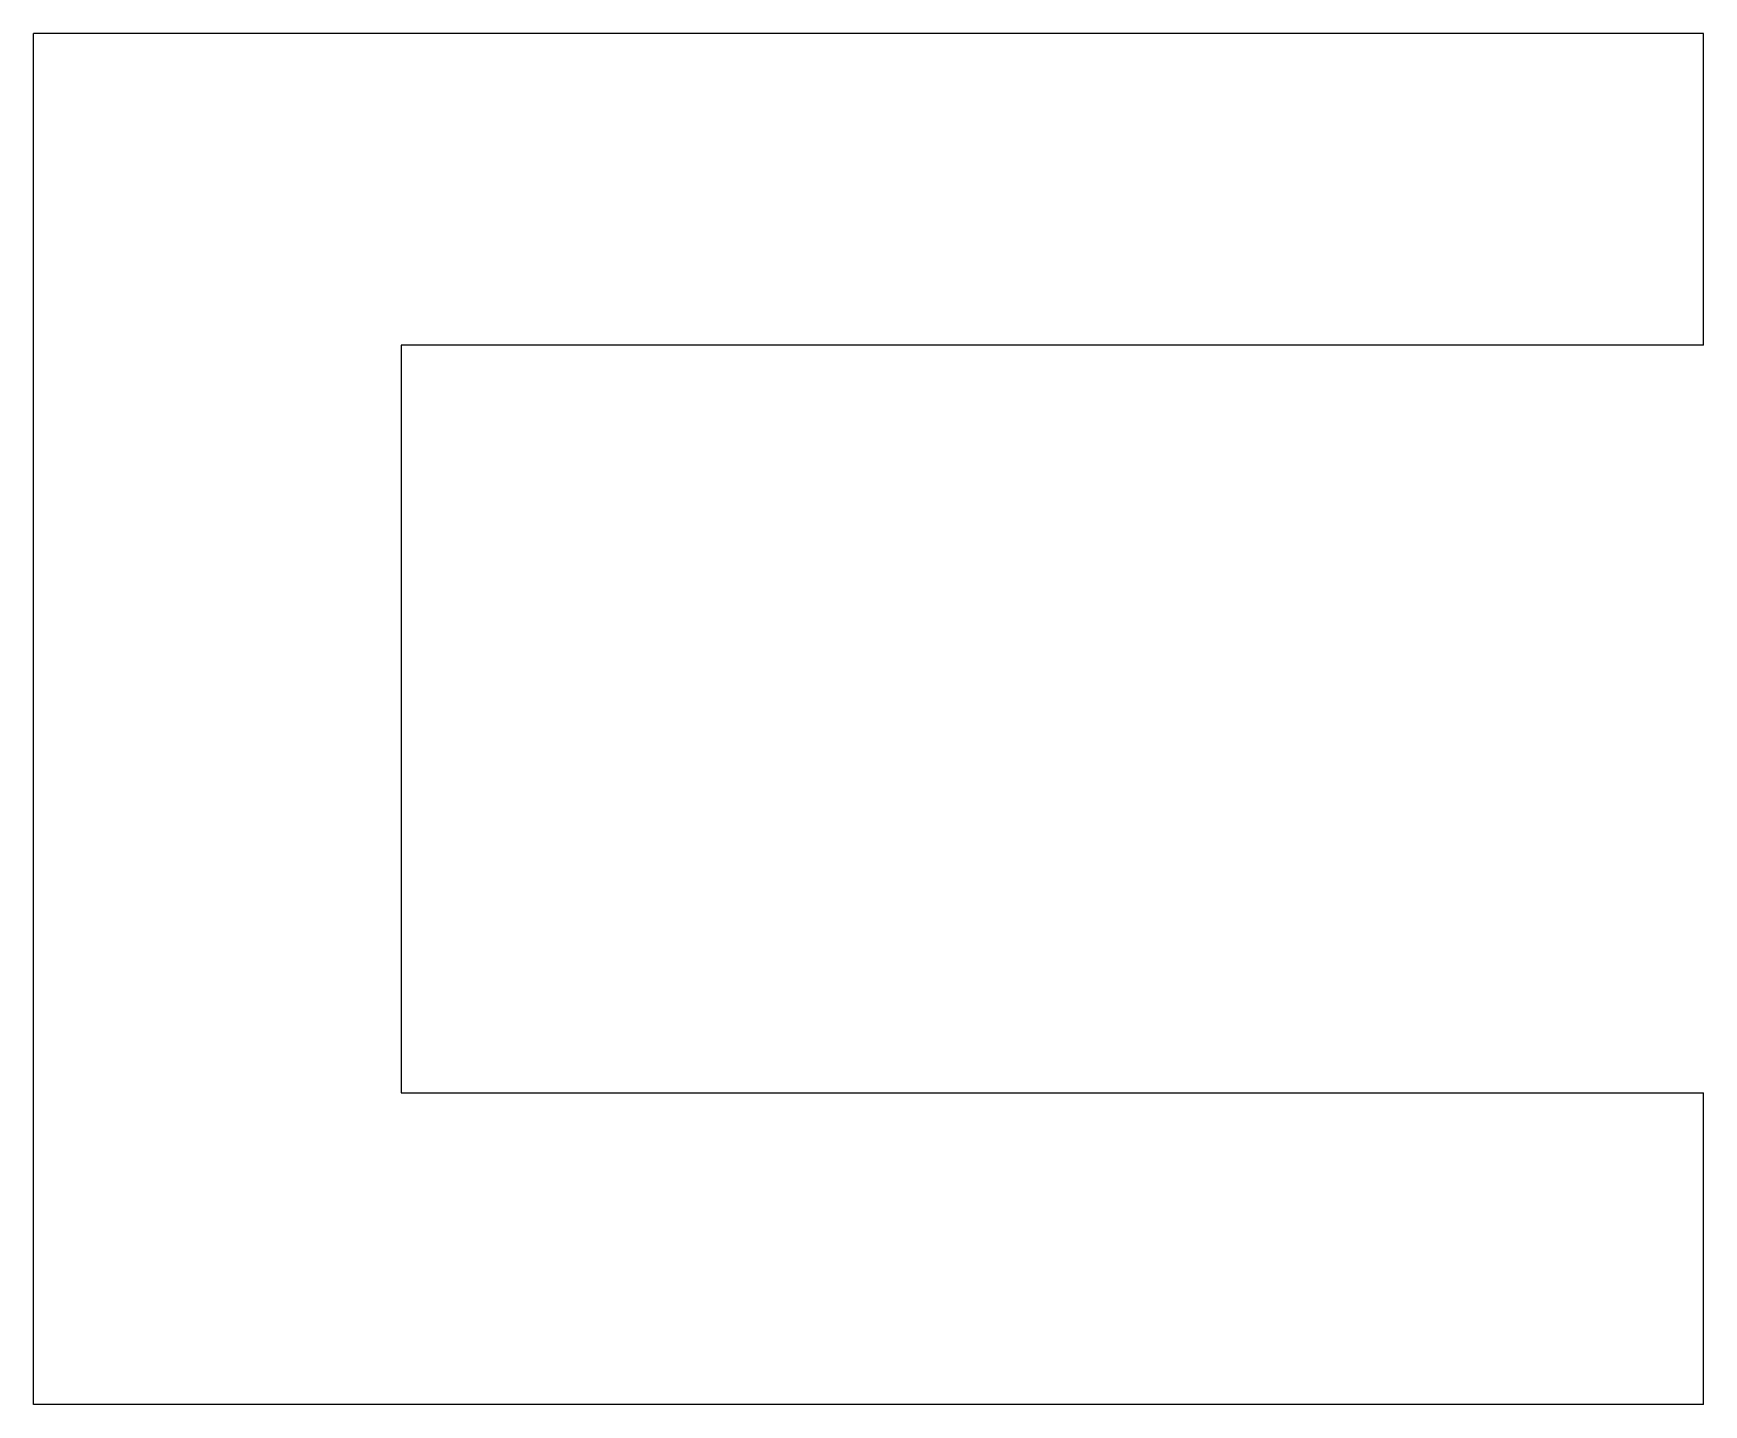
# Model space of a CAD drawing. Header units: metres. Extents: x -25.9 to 0.9, y -22 to 0.
import ezdxf

# ---------------------------------------------------------------- set-up
doc = ezdxf.new("R2010")
doc.units = ezdxf.units.M

msp = doc.modelspace()

# ---------------------------------------------------------------- linework, layer by layer
for points in [[(0.9, 0), (0.364, 0), (-0.172, 0), (-0.708, 0), (-1.244, 0), (-1.78, 0), (-2.316, 0), (-2.852, 0), (-3.388, 0), (-3.924, 0), (-4.46, 0), (-4.996, 0), (-5.532, 0), (-6.068, 0), (-6.604, 0), (-7.14, 0), (-7.676, 0), (-8.212, 0), (-8.748, 0), (-9.284, 0), (-9.82, 0), (-10.356, 0), (-10.892, 0), (-11.428, 0), (-11.964, 0), (-12.5, 0), (-13.036, 0), (-13.572, 0), (-14.108, 0), (-14.644, 0), (-15.18, 0), (-15.716, 0), (-16.252, 0), (-16.788, 0), (-17.324, 0), (-17.86, 0), (-18.396, 0), (-18.932, 0), (-19.468, 0), (-20.004, 0), (-20.54, 0), (-21.076, 0), (-21.612, 0), (-22.148, 0), (-22.684, 0), (-23.22, 0), (-23.756, 0), (-24.292, 0), (-24.828, 0), (-25.364, 0), (-25.9, 0)], [(-25.9, -22), (-25.9, -21.56), (-25.9, -21.12), (-25.9, -20.68), (-25.9, -20.24), (-25.9, -19.8), (-25.9, -19.36), (-25.9, -18.92), (-25.9, -18.48), (-25.9, -18.04), (-25.9, -17.6), (-25.9, -17.16), (-25.9, -16.72), (-25.9, -16.28), (-25.9, -15.84), (-25.9, -15.4), (-25.9, -14.96), (-25.9, -14.52), (-25.9, -14.08), (-25.9, -13.64), (-25.9, -13.2), (-25.9, -12.76), (-25.9, -12.32), (-25.9, -11.88), (-25.9, -11.44), (-25.9, -11), (-25.9, -10.56), (-25.9, -10.12), (-25.9, -9.68), (-25.9, -9.24), (-25.9, -8.8), (-25.9, -8.36), (-25.9, -7.92), (-25.9, -7.48), (-25.9, -7.04), (-25.9, -6.6), (-25.9, -6.16), (-25.9, -5.72), (-25.9, -5.28), (-25.9, -4.84), (-25.9, -4.4), (-25.9, -3.96), (-25.9, -3.52), (-25.9, -3.08), (-25.9, -2.64), (-25.9, -2.2), (-25.9, -1.76), (-25.9, -1.32), (-25.9, -0.88), (-25.9, -0.44), (-25.9, 0)], [(0.9, -5), (0.9, -4.9), (0.9, -4.8), (0.9, -4.7), (0.9, -4.6), (0.9, -4.5), (0.9, -4.4), (0.9, -4.3), (0.9, -4.2), (0.9, -4.1), (0.9, -4), (0.9, -3.9), (0.9, -3.8), (0.9, -3.7), (0.9, -3.6), (0.9, -3.5), (0.9, -3.4), (0.9, -3.3), (0.9, -3.2), (0.9, -3.1), (0.9, -3), (0.9, -2.9), (0.9, -2.8), (0.9, -2.7), (0.9, -2.6), (0.9, -2.5), (0.9, -2.4), (0.9, -2.3), (0.9, -2.2), (0.9, -2.1), (0.9, -2), (0.9, -1.9), (0.9, -1.8), (0.9, -1.7), (0.9, -1.6), (0.9, -1.5), (0.9, -1.4), (0.9, -1.3), (0.9, -1.2), (0.9, -1.1), (0.9, -1), (0.9, -0.9), (0.9, -0.8), (0.9, -0.7), (0.9, -0.6), (0.9, -0.5), (0.9, -0.4), (0.9, -0.3), (0.9, -0.2), (0.9, -0.1), (0.9, 0)], [(0.9, -5), (0.482, -5), (0.064, -5), (-0.354, -5), (-0.772, -5), (-1.19, -5), (-1.608, -5), (-2.026, -5), (-2.444, -5), (-2.862, -5), (-3.28, -5), (-3.698, -5), (-4.116, -5), (-4.534, -5), (-4.952, -5), (-5.37, -5), (-5.788, -5), (-6.206, -5), (-6.624, -5), (-7.042, -5), (-7.46, -5), (-7.878, -5), (-8.296, -5), (-8.714, -5), (-9.132, -5), (-9.55, -5), (-9.968, -5), (-10.386, -5), (-10.804, -5), (-11.222, -5), (-11.64, -5), (-12.058, -5), (-12.476, -5), (-12.894, -5), (-13.312, -5), (-13.73, -5), (-14.148, -5), (-14.566, -5), (-14.984, -5), (-15.402, -5), (-15.82, -5), (-16.238, -5), (-16.656, -5), (-17.074, -5), (-17.492, -5), (-17.91, -5), (-18.328, -5), (-18.746, -5), (-19.164, -5), (-19.582, -5), (-20, -5)], [(-20, -5), (-20, -5.24), (-20, -5.48), (-20, -5.72), (-20, -5.96), (-20, -6.2), (-20, -6.44), (-20, -6.68), (-20, -6.92), (-20, -7.16), (-20, -7.4), (-20, -7.64), (-20, -7.88), (-20, -8.12), (-20, -8.36), (-20, -8.6), (-20, -8.84), (-20, -9.08), (-20, -9.32), (-20, -9.56), (-20, -9.8), (-20, -10.04), (-20, -10.28), (-20, -10.52), (-20, -10.76), (-20, -11), (-20, -11.24), (-20, -11.48), (-20, -11.72), (-20, -11.96), (-20, -12.2), (-20, -12.44), (-20, -12.68), (-20, -12.92), (-20, -13.16), (-20, -13.4), (-20, -13.64), (-20, -13.88), (-20, -14.12), (-20, -14.36), (-20, -14.6), (-20, -14.84), (-20, -15.08), (-20, -15.32), (-20, -15.56), (-20, -15.8), (-20, -16.04), (-20, -16.28), (-20, -16.52), (-20, -16.76), (-20, -17)], [(-20, -17), (-19.582, -17), (-19.164, -17), (-18.746, -17), (-18.328, -17), (-17.91, -17), (-17.492, -17), (-17.074, -17), (-16.656, -17), (-16.238, -17), (-15.82, -17), (-15.402, -17), (-14.984, -17), (-14.566, -17), (-14.148, -17), (-13.73, -17), (-13.312, -17), (-12.894, -17), (-12.476, -17), (-12.058, -17), (-11.64, -17), (-11.222, -17), (-10.804, -17), (-10.386, -17), (-9.968, -17), (-9.55, -17), (-9.132, -17), (-8.714, -17), (-8.296, -17), (-7.878, -17), (-7.46, -17), (-7.042, -17), (-6.624, -17), (-6.206, -17), (-5.788, -17), (-5.37, -17), (-4.952, -17), (-4.534, -17), (-4.116, -17), (-3.698, -17), (-3.28, -17), (-2.862, -17), (-2.444, -17), (-2.026, -17), (-1.608, -17), (-1.19, -17), (-0.772, -17), (-0.354, -17), (0.064, -17), (0.482, -17), (0.9, -17)], [(0.9, -22), (0.9, -21.9), (0.9, -21.8), (0.9, -21.7), (0.9, -21.6), (0.9, -21.5), (0.9, -21.4), (0.9, -21.3), (0.9, -21.2), (0.9, -21.1), (0.9, -21), (0.9, -20.9), (0.9, -20.8), (0.9, -20.7), (0.9, -20.6), (0.9, -20.5), (0.9, -20.4), (0.9, -20.3), (0.9, -20.2), (0.9, -20.1), (0.9, -20), (0.9, -19.9), (0.9, -19.8), (0.9, -19.7), (0.9, -19.6), (0.9, -19.5), (0.9, -19.4), (0.9, -19.3), (0.9, -19.2), (0.9, -19.1), (0.9, -19), (0.9, -18.9), (0.9, -18.8), (0.9, -18.7), (0.9, -18.6), (0.9, -18.5), (0.9, -18.4), (0.9, -18.3), (0.9, -18.2), (0.9, -18.1), (0.9, -18), (0.9, -17.9), (0.9, -17.8), (0.9, -17.7), (0.9, -17.6), (0.9, -17.5), (0.9, -17.4), (0.9, -17.3), (0.9, -17.2), (0.9, -17.1), (0.9, -17)], [(0.9, -22), (0.364, -22), (-0.172, -22), (-0.708, -22), (-1.244, -22), (-1.78, -22), (-2.316, -22), (-2.852, -22), (-3.388, -22), (-3.924, -22), (-4.46, -22), (-4.996, -22), (-5.532, -22), (-6.068, -22), (-6.604, -22), (-7.14, -22), (-7.676, -22), (-8.212, -22), (-8.748, -22), (-9.284, -22), (-9.82, -22), (-10.356, -22), (-10.892, -22), (-11.428, -22), (-11.964, -22), (-12.5, -22), (-13.036, -22), (-13.572, -22), (-14.108, -22), (-14.644, -22), (-15.18, -22), (-15.716, -22), (-16.252, -22), (-16.788, -22), (-17.324, -22), (-17.86, -22), (-18.396, -22), (-18.932, -22), (-19.468, -22), (-20.004, -22), (-20.54, -22), (-21.076, -22), (-21.612, -22), (-22.148, -22), (-22.684, -22), (-23.22, -22), (-23.756, -22), (-24.292, -22), (-24.828, -22), (-25.364, -22), (-25.9, -22)]]:
    msp.add_lwpolyline(points)

doc.saveas('drawing.dxf')
